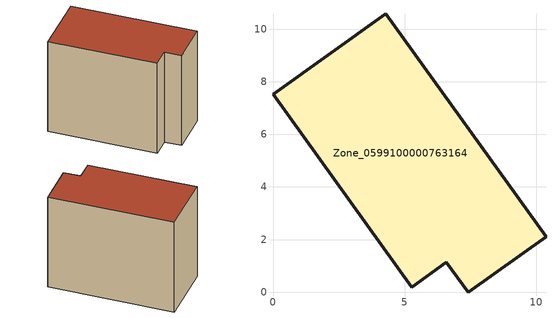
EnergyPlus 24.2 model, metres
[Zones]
Zone_0599100000763164
 floor ground (C_G): 6.58,1.14 5.27,0.19 0,7.53 4.28,10.58 10.37,2.11 7.42,0 z0
 wall outside (C_F): 4.28,10.58 0,7.53 5.27,0.19 6.58,1.14 7.42,0 10.37,2.11 4.28,10.58 z0:8.38
 roof outside (C_R): 7.42,0 10.37,2.11 4.28,10.58 0,7.53 5.27,0.19 6.58,1.14 z8.38
[BUILDING]
Pand.0599100000763164: North Axis=0; Terrain=City; Loads Convergence Tolerance Value=0.04; Temperature Convergence Tolerance Value=0.4; Solar Distribution=FullExterior; Maximum Number of Warmup Days=25; Minimum Number of Warmup Days=1
[Site:Location]
Rotterdam.The.Hague.AP_ZH_NLD Design_Conditions: Latitude=51.96; Longitude=4.45; Time Zone=1; Elevation=-4.5
[SITE:GROUNDTEMPERATURE:BUILDINGSURFACE]
18, 18, 18, 18, 18, 18, 18, 18, 18, 18, 18, 18
[MATERIAL] Thermal Absorptance=0.9; Solar Absorptance=0.7; Visible Absorptance=0.7
Name | Roughness | Thickness | Conductivity | Density | Specific Heat
G.TC.1992-2005 | MediumSmooth | 0.15 | 0.06 | 540 | 1210
F.TC.1992-2005 | Rough | 0.3 | 0.12 | 1920 | 840
R.TC.1992-2005 | MediumRough | 0.2 | 0.08 | 1500 | 1000
[CONSTRUCTION]
C_G: G.TC.1992-2005
C_F: F.TC.1992-2005
C_R: R.TC.1992-2005
[ZONE]
Zone_0599100000763164: Type=1; Multiplier=1; Ceiling Height=Autocalculate; Volume=Autocalculate; Floor Area=autocalculate; Part of Total Floor Area=Yes
[ZONEINFILTRATION:DESIGNFLOWRATE]
Infil_Zone_0599100000763164: Zone or ZoneList or Space or SpaceList=Zone_0599100000763164; Schedule=AlwaysOn; Design Flow Rate Calculation Method=Flow/Area; Flow Rate per Floor Area=0.0015; Constant Term Coefficient=1; Temperature Term Coefficient=0; Velocity Term Coefficient=0; Velocity Squared Term Coefficient=0
[HVACTEMPLATE:ZONE:IDEALLOADSAIRSYSTEM]
Zone_0599100000763164: Maximum Heating Supply Air Temperature=50; Minimum Cooling Supply Air Temperature=13; Maximum Heating Supply Air Humidity Ratio=0.0156; Minimum Cooling Supply Air Humidity Ratio=0.0077; Heating Limit=NoLimit; Cooling Limit=NoLimit; Dehumidification Control Type=ConstantSensibleHeatRatio; Cooling Sensible Heat Ratio=0.7; Dehumidification Setpoint=60; Humidification Control Type=None; Humidification Setpoint=30; Outdoor Air Method=None; Outdoor Air Flow Rate per Person=0.00944; Outdoor Air Flow Rate per Zone Floor Area=0; Outdoor Air Flow Rate per Zone=0; Demand Controlled Ventilation Type=None; Outdoor Air Economizer Type=NoEconomizer; Heat Recovery Type=None; Sensible Heat Recovery Effectiveness=0.7; Latent Heat Recovery Effectiveness=0.65
[ZONECONTROL:THERMOSTAT]
ThermostatControl_Zone_0599100000763164: Zone or ZoneList=Zone_0599100000763164; Control Type Schedule=DualSetpointControlType; Control 1=Thermostat_Zone_0599100000763164; Temperature Difference Between Cutout And Setpoint=0
[THERMOSTATSETPOINT:DUALSETPOINT]
Thermostat_Zone_0599100000763164: Heating Setpoint Temperature Schedule=HeatingSetpoint_Zone_0599100000763164; Cooling Setpoint Temperature Schedule=CoolingSetpoint_Zone_0599100000763164
[SCHEDULE:COMPACT]
HeatingSetpoint_Zone_0599100000763164: Through: 12/31, For: AllDays, Until: 24:00, 21
CoolingSetpoint_Zone_0599100000763164: Through: 12/31, For: AllDays, Until: 24:00, 24
DualSetpointControlType: Through: 12/31, For: AllDays, Until: 24:00, 4
AlwaysOn: Through: 12/31, For: AllDays, Until: 24:00, 1
